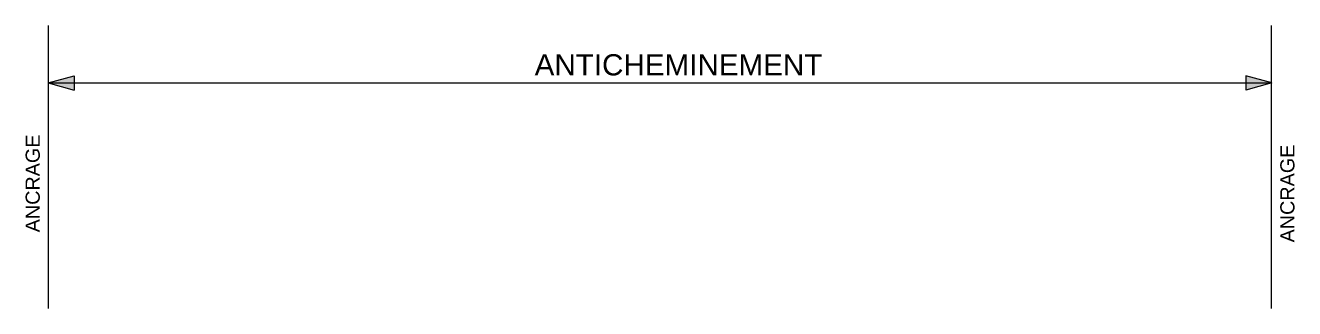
# Model space of a CAD drawing. Header units: inches. Extents: x -2 to 110, y 0 to 25.
import ezdxf
from ezdxf.enums import TextEntityAlignment as Align

# ---------------------------------------------------------------- set-up
doc = ezdxf.new("R2010")
doc.units = ezdxf.units.IN
doc.header["$MEASUREMENT"] = 0
doc.styles.add('arial', font='arial.ttf')

msp = doc.modelspace()

# ---------------------------------------------------------------- hatches: boundary and pattern name
h = msp.add_hatch(color=256)
h.paths.add_polyline_path([(-0.02, 19.93), (2.27, 20.56), (2.27, 19.92)])
h.paths.add_polyline_path([(-0.02, 19.93), (2.27, 19.92), (2.27, 19.28)])
h = msp.add_hatch(color=256)
h.paths.add_polyline_path([(107.97, 19.93), (105.68, 20.55), (105.68, 19.92)])
h.paths.add_polyline_path([(107.97, 19.93), (105.68, 19.92), (105.69, 19.28)])

# ---------------------------------------------------------------- linework, layer by layer
for p, q in [((0, 0), (0, 25)), ((107.94, 0), (107.94, 25)), ((-0.02, 19.93), (2.27, 20.56)), ((2.27, 20.56), (2.27, 19.28)), ((107.97, 19.93), (105.68, 20.55)), ((105.68, 20.55), (105.69, 19.28)), ((-0.03, 19.93), (107.97, 19.93)), ((-0.02, 19.93), (2.27, 19.28)), ((107.97, 19.93), (105.69, 19.28))]:
    msp.add_line(p, q)

# ---------------------------------------------------------------- texts
at = {"ltscale": 0.5, "style": 'arial'}
msp.add_attdef('ANTICHEMINEMENT', text='', height=1.87, dxfattribs=at).set_placement((55.61, 21.52), align=Align.MIDDLE_CENTER)
at = {"style": 'arial'}
for p in [(-1.39, 11.05), (109.35, 10.16)]:
    msp.add_attdef('ANCRAGE', text='', height=1.25, rotation=90, dxfattribs=at).set_placement(p, align=Align.MIDDLE_CENTER)

doc.saveas('drawing.dxf')
